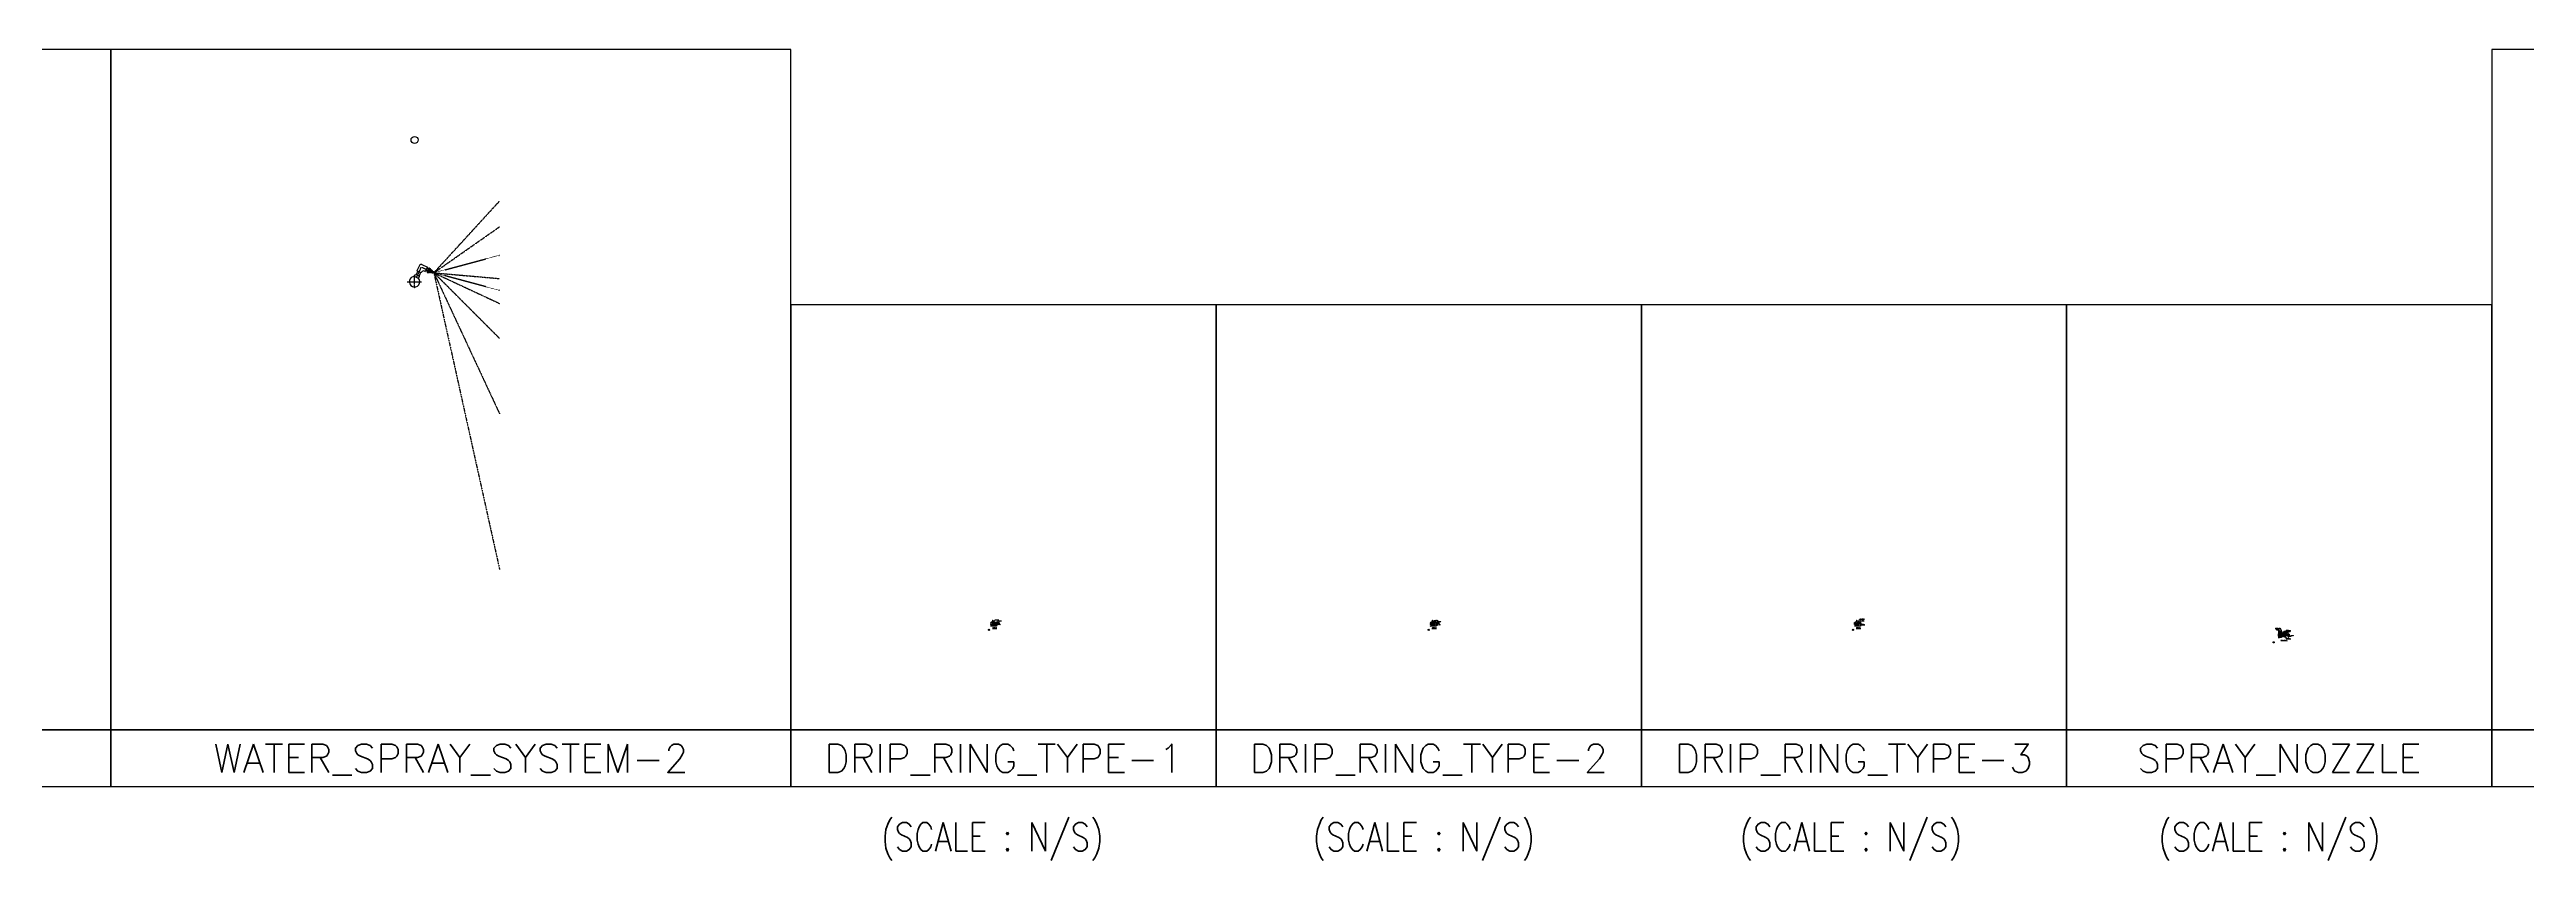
# Model space of a CAD drawing. Header units: millimetres. Extents: x -2091 to 296200, y -2515 to 5200.
# Drawn here: x 53368 to 70845, y -521 to 5200 of the extents above; entities that cross this region are included whole.
import ezdxf
from ezdxf.enums import TextEntityAlignment as Align

# ---------------------------------------------------------------- set-up
doc = ezdxf.new("R2010")
doc.units = ezdxf.units.MM
for name, pattern in [('CENTER2', [1.125, 0.75, -0.125, 0.125, -0.125]), ('CONTINU', [0]), ('HIDDEN', [0.375, 0.25, -0.125]), ('PHANTOM', [2.5, 1.25, -0.25, 0.25, -0.25, 0.25, -0.25]), ('PHANTOM2', [1.25, 0.625, -0.125, 0.125, -0.125, 0.125, -0.125])]:
    doc.linetypes.add(name, pattern=pattern)
doc.layers.add('IMA', color=6, linetype='PHANTOM')
doc.layers.add('WP', color=6, linetype='Continuous')
doc.styles.add('Roamns', font='romans.shx', dxfattribs={"width": 0.9})
doc.styles.add('ROMANS', font='romans.shx')
doc.styles.add('SIMPLEX', font='SIMPLEX', dxfattribs={"height": 1.2})

# ---------------------------------------------------------------- blocks, each defined once
blk = doc.blocks.new('a')
blk.add_solid([(2, 0), (2, 0), (0, 0)])
blk = doc.blocks.new('A3')
at = {"layer": 'IMA'}
for centre, start, end in [((-1.5, 1), 321.4711, 38.5289), ((1.1, -1.1), 141.4711, 218.5289)]:
    blk.add_arc(centre, 1.67, start, end, dxfattribs=at)

msp = doc.modelspace()

# ---------------------------------------------------------------- hatches: boundary and pattern name
at = {"linetype": 'CONTINU', "ltscale": 0.5}
h = msp.add_hatch(dxfattribs=at)
h.set_pattern_fill('AR-CONC', color=256, scale=0.05)
h.set_pattern_definition([(50, (61581.1046, 5335.0945), (9.109233, -0.796954), [0.9525, -10.4775]), (355, (61581.105, 5335.095), (-1.762171, 9.552842), [0.762, -8.38203]), (100.45144, (61581.864, 5335.028), (7.347062, 8.755888), [0.8095, -8.904512]), (46.1842, (61581.105, 5337.635), (13.553952, -2.102116), [1.42875, -15.71625]), (96.63556, (61582.234, 5337.46), (11.870207, 12.371306), [1.21425, -13.35678]), (351.18415, (61581.105, 5337.635), (11.870207, 12.371306), [1.143, -12.572987]), (21, (61582.3746, 5336.9995), (7.58072, -5.11326), [0.9525, -10.4775]), (326, (61582.375, 5337), (3.090101, 9.209398), [0.762, -8.382]), (71.45144, (61583.006, 5336.5734), (10.670821, 4.096138), [0.8095, -8.904497]), (37.5, (61581.1046, 5335.0945), (0.1544302, 4.227752), [0, -8.2804, 0, -8.509, 0, -8.41375]), (7.5, (61581.1046, 5335.0945), (3.340983, 5.0090287), [0, -4.8514, 0, -8.0899, 0, -3.20675]), (327.5, (61578.2725, 5335.0945), (6.7795298, -0.2864372), [0, -3.175, 0, -9.906, 0, -13.1445]), (317.5, (61577.0025, 5335.0945), (7.406459, 1.2713246), [0, -4.1275, 0, -6.5786, 0, -9.3345])])
h.paths.add_polyline_path([(60050.56, 1132.55), (60050.56, 1157.84), (60028.98, 1157.84), (60010.04, 1157.84, 0.34949856), (60010.04, 1145.2, -0.34949856), (60010.04, 1132.55)])
h.paths.add_polyline_path([(60016.17, 1144.12), (60016.17, 1148.19), (60042.11, 1148.19), (60042.11, 1144.12)], flags=16)
h.paths.add_polyline_path([(60017.62, 1144.28), (60040.66, 1144.28), (60040.66, 1148.03), (60017.62, 1148.03)], flags=8)
h = msp.add_hatch(dxfattribs=at)
h.set_pattern_fill('AR-CONC', color=256, scale=0.05)
h.set_pattern_definition([(50, (64593.088, 5335.0945), (9.109233, -0.796954), [0.9525, -10.4775]), (355, (64593.088, 5335.095), (-1.762171, 9.552842), [0.762, -8.38203]), (100.45144, (64593.847, 5335.028), (7.347062, 8.755888), [0.8095, -8.904512]), (46.1842, (64593.088, 5337.635), (13.553952, -2.102116), [1.42875, -15.71625]), (96.63556, (64594.217, 5337.46), (11.870207, 12.371306), [1.21425, -13.35678]), (351.18415, (64593.088, 5337.635), (11.870207, 12.371306), [1.143, -12.572987]), (21, (64594.358, 5336.9995), (7.58072, -5.11326), [0.9525, -10.4775]), (326, (64594.358, 5337), (3.090101, 9.209398), [0.762, -8.382]), (71.45144, (64594.989, 5336.5734), (10.670821, 4.096138), [0.8095, -8.904497]), (37.5, (64593.0877, 5335.0945), (0.1544302, 4.227752), [0, -8.2804, 0, -8.509, 0, -8.41375]), (7.5, (64593.0877, 5335.0945), (3.340983, 5.0090287), [0, -4.8514, 0, -8.0899, 0, -3.20675]), (327.5, (64590.2556, 5335.0945), (6.7795298, -0.2864372), [0, -3.175, 0, -9.906, 0, -13.1445]), (317.5, (64588.9856, 5335.0945), (7.406459, 1.2713246), [0, -4.1275, 0, -6.5786, 0, -9.3345])])
h.paths.add_polyline_path([(63152.46, 1132.55), (63152.46, 1155.68), (63130.87, 1157.84), (63111.94, 1157.84, 0.34949856), (63111.94, 1145.2, -0.34949856), (63111.94, 1132.55)])
h.paths.add_polyline_path([(63144, 1144.12), (63118.07, 1144.12), (63118.07, 1148.19), (63144, 1148.19)], flags=16)
h.paths.add_polyline_path([(63119.52, 1144.28), (63142.55, 1144.28), (63142.55, 1148.03), (63119.52, 1148.03)], flags=8)
h = msp.add_hatch(dxfattribs=at)
h.set_pattern_fill('AR-CONC', color=256, scale=0.05)
h.set_pattern_definition([(50, (67676.308, 5335.0945), (9.109233, -0.796954), [0.9525, -10.4775]), (355, (67676.308, 5335.095), (-1.762171, 9.552842), [0.762, -8.38203]), (100.45144, (67677.067, 5335.028), (7.347062, 8.755888), [0.8095, -8.904512]), (46.1842, (67676.308, 5337.635), (13.553952, -2.102116), [1.42875, -15.71625]), (96.63556, (67677.438, 5337.46), (11.870207, 12.371306), [1.21425, -13.35678]), (351.18415, (67676.308, 5337.635), (11.870207, 12.371306), [1.143, -12.572987]), (21, (67677.578, 5336.9995), (7.58072, -5.11326), [0.9525, -10.4775]), (326, (67677.578, 5337), (3.090101, 9.209398), [0.762, -8.382]), (71.45144, (67678.21, 5336.5734), (10.670821, 4.096138), [0.8095, -8.904497]), (37.5, (67676.308, 5335.0945), (0.1544302, 4.227752), [0, -8.2804, 0, -8.509, 0, -8.41375]), (7.5, (67676.308, 5335.0945), (3.340983, 5.0090287), [0, -4.8514, 0, -8.0899, 0, -3.20675]), (327.5, (67673.476, 5335.0945), (6.7795298, -0.2864372), [0, -3.175, 0, -9.906, 0, -13.1445]), (317.5, (67672.206, 5335.0945), (7.406459, 1.2713246), [0, -4.1275, 0, -6.5786, 0, -9.3345])])
h.paths.add_polyline_path([(66145.77, 1132.55), (66145.77, 1157.84), (66124.18, 1157.84), (66105.25, 1157.84, 0.34949856), (66105.25, 1145.2, -0.34949856), (66105.25, 1132.55)])
h.paths.add_polyline_path([(66111.38, 1144.12), (66111.38, 1148.19), (66137.31, 1148.19), (66137.31, 1144.12)], flags=16)
h.paths.add_polyline_path([(66112.83, 1144.28), (66135.86, 1144.28), (66135.86, 1148.03), (66112.83, 1148.03)], flags=8)
h = msp.add_hatch(dxfattribs=at)
h.set_pattern_fill('AR-SAND', color=256, scale=0.03)
h.set_pattern_definition([(37.5, (67493.9642, 5335.0945), (-0.04800094, 1.4682397), [0, -1.15824, 0, -1.2954, 0, -1.23825]), (7.5, (67493.9642, 5335.0945), (1.34856985, 2.1504753), [0, -0.62484, 0, -1.04394, 0, -0.40005]), (327.5, (67493.027, 5335.0945), (2.3729771, 0.00431155), [0, -0.381, 0, -1.3716, 0, -1.7907]), (317.5, (67493.027, 5335.0945), (2.2906694, 0.668788), [0, -0.1905, 0, -0.89916, 0, -1.0287])])
h.paths.add_polyline_path([(66125.06, 1159.84), (66125.06, 1157.84), (66145.77, 1157.84), (66145.77, 1156.34), (66146.77, 1156.34), (66146.77, 1159.84)])

# ---------------------------------------------------------------- linework, layer by layer
at = {"color": 3, "linetype": 'PHANTOM2', "ltscale": 0.5}
for p, q in [((56079.89, 3625.07), (56544.02, 4131.57)), ((56079.89, 3625.07), (56544.02, 3950.05)), ((56079.89, 3625.07), (56544.02, 3749.43)), ((56079.89, 3625.07), (56544.02, 1531.52)), ((56079.89, 3625.07), (56544.02, 3584.46)), ((56079.89, 3625.07), (56544.02, 2629.74)), ((56079.89, 3625.07), (56544.02, 3160.94)), ((56079.89, 3625.07), (56544.02, 3408.64)), ((56544.02, 3500.7), (56079.89, 3625.06)), ((66146.77, 1156.34), (66145.77, 1156.34)), ((66146.77, 1156.34), (66145.77, 1154.34)), ((66145.77, 1156.34), (66146.77, 1154.34)), ((66146.77, 1154.34), (66145.77, 1154.34))]:
    msp.add_line(p, q, dxfattribs=at)
at = {"color": 2, "linetype": 'Continuous'}
for p, q in [((55979.07, 3677.69), (55960.81, 3638.55)), ((55994.89, 3683.45), (56034.04, 3665.2)), ((55943.88, 3599.02), (55951.5, 3615.36)), ((55972.23, 3585.81), (55943.88, 3599.02)), ((55951.5, 3615.36), (55979.85, 3602.14)), ((55966.57, 3635.86), (55956.02, 3613.25)), ((55991.63, 3624.18), (55960.81, 3638.55)), ((55972.23, 3585.81), (55979.85, 3602.14)), ((55985.87, 3626.86), (55975.33, 3604.25)), ((55993.84, 3628.92), (55991.63, 3624.18)), ((56014.93, 3636.59), (56019.67, 3634.39)), ((56034.04, 3665.2), (56019.67, 3634.39)), ((56044.22, 3655.96), (56033.29, 3632.52)), ((56033.39, 3627.72), (56039.12, 3625.04)), ((56037.03, 3635.53), (56042.77, 3632.86)), ((56053.8, 3651.5), (56042.87, 3628.05)), ((56043.83, 3630.12), (56046.09, 3629.07)), ((56044.32, 3651.16), (56050.06, 3648.48)), ((56055.09, 3648.37), (56046.09, 3629.07)), ((56047.96, 3658.97), (56053.7, 3656.3)), ((56052.83, 3649.43), (56055.09, 3648.37)), ((69132.02, 1082.62), (69128.33, 1081.63)), ((69132.72, 1080.03), (69129.02, 1079.04)), ((69135.72, 1084.44), (69130.46, 1083.03)), ((69130.46, 1083.03), (69130.67, 1082.26)), ((69131.36, 1079.67), (69131.57, 1078.89)), ((69132.21, 1079.06), (69131.57, 1078.89)), ((69132.02, 1082.62), (69132.72, 1080.03)), ((69136.6, 1083.85), (69132.86, 1082.85)), ((69132.86, 1082.85), (69133.56, 1080.25)), ((69134.71, 1080.56), (69133.56, 1080.25)), ((69134.66, 1077.65), (69134.83, 1077.01)), ((69134.71, 1080.56), (69135.02, 1079.4)), ((69134.83, 1077.01), (69135.6, 1077.22)), ((69135.02, 1079.4), (69137.61, 1080.1)), ((69135.24, 1078.57), (69137.83, 1079.27)), ((69135.24, 1078.57), (69136.89, 1072.43)), ((69135.88, 1073.6), (69139.76, 1074.64)), ((69136.31, 1071.08), (69135.88, 1073.6)), ((69138.48, 1071.66), (69136.31, 1071.08)), ((69136.31, 1071.08), (69136.38, 1070.83)), ((69138.55, 1071.41), (69136.38, 1070.83)), ((69136.38, 1070.83), (69136.97, 1070.42)), ((69136.6, 1083.85), (69137.61, 1080.1)), ((69136.97, 1070.42), (69137.22, 1070.48)), ((69137.11, 1072.02), (69137.22, 1070.48)), ((69137.3, 1070.46), (69137.5, 1069.71)), ((69137.56, 1083.38), (69138.97, 1078.12)), ((69137.83, 1079.27), (69139.48, 1073.12)), ((69138.18, 1072.77), (69139.48, 1073.12)), ((69138.19, 1077.92), (69138.97, 1078.12)), ((69138.23, 1072.58), (69139.59, 1072.94)), ((69138.3, 1072.34), (69139.49, 1072.65)), ((69139.18, 1074.48), (69139.59, 1072.94)), ((69139.49, 1072.65), (69139.43, 1072.9)), ((69139.49, 1072.65), (69140.16, 1071.27)), ((69140.65, 1072.24), (69139.76, 1074.64)), ((69140.1, 1071.21), (69140.3, 1070.46)), ((69140.41, 1071.34), (69140.16, 1071.27)), ((69140.71, 1071.99), (69140.41, 1071.34)), ((69140.65, 1072.24), (69140.71, 1071.99))]:
    msp.add_line(p, q, dxfattribs=at)
at = {"color": 1, "linetype": 'CENTER2'}
for p, q in [((55891.75, 3562.32), (55993.53, 3562.32)), ((55944.02, 3514.72), (55944.02, 3607.46)), ((55958.04, 3592.38), (55992.32, 3665.89)), ((55992.32, 3665.89), (56080.92, 3624.58)), ((69096.94, 1071.83), (69107.68, 1074.71)), ((69113.47, 1076.26), (69135.65, 1082.21)), ((69131.62, 1064.02), (69149.43, 1064.02)), ((69131.92, 1061.72), (69149.13, 1066.33)), ((69135.65, 1082.21), (69142.83, 1055.42)), ((69140.53, 1055.12), (69140.53, 1072.93))]:
    msp.add_line(p, q, dxfattribs=at)
at = {"color": 2, "linetype": 'Continuous', "ltscale": 0.5}
for p, q in [((56034.25, 3634.59), (56022.35, 3640.14)), ((56043.26, 3653.89), (56031.35, 3659.44))]:
    msp.add_line(p, q, dxfattribs=at)
at = {"ltscale": 0.5}
for p, q in [((56034.83, 3635.82), (56022.92, 3641.37)), ((56042.68, 3652.66), (56030.78, 3658.21))]:
    msp.add_line(p, q, dxfattribs=at)
at = {"color": 3, "linetype": 'PHANTOM2'}
for p, q in [((56046.09, 3629.07), (56045.13, 3627)), ((56045.13, 3627), (56046.28, 3626.46)), ((56057.21, 3649.91), (56046.28, 3626.46)), ((56046.86, 3627.71), (56050.09, 3626.2)), ((56050.09, 3626.2), (56064.82, 3644.43)), ((56056.06, 3650.44), (56055.09, 3648.37)), ((56056.06, 3650.44), (56057.21, 3649.91)), ((56056.63, 3648.66), (56065.42, 3644.56)), ((56057.42, 3626.86), (56059.52, 3637.87)), ((56062.08, 3626.12), (56057.9, 3626.26)), ((56058.32, 3626.45), (56068.6, 3639.37)), ((56062.49, 3626.31), (56070.9, 3636.87)), ((56063.64, 3633.13), (56065.71, 3644)), ((56068.95, 3634.43), (56067.64, 3623.53)), ((56070.73, 3622.87), (56068.13, 3622.96)), ((56068.54, 3623.15), (56076.89, 3633.64)), ((56069.37, 3639.4), (56071.67, 3636.9)), ((56071.8, 3636.5), (56070.49, 3625.6)), ((56071.14, 3623.06), (56078.33, 3632.09)), ((56077.53, 3631.1), (56076.68, 3624.04)), ((56078.8, 3623.44), (56077.18, 3623.47)), ((56077.65, 3623.77), (56079.36, 3627.43)), ((56077.66, 3633.67), (56079.09, 3632.12)), ((56079.23, 3631.72), (56078.48, 3625.56)), ((56079.27, 3623.73), (56080.7, 3626.8)), ((56080.7, 3626.8), (56079.36, 3627.43)), ((60028.98, 1157.84), (60010.04, 1157.84)), ((60028.98, 1159.84), (60013.6, 1159.84)), ((60022.98, 1173.82), (60022.98, 1159.84)), ((60024.48, 1173.82), (60024.48, 1159.84)), ((60028.98, 1159.84), (60028.98, 1158.34)), ((63130.87, 1157.84), (63111.94, 1157.84)), ((63130.87, 1159.84), (63115.5, 1159.84)), ((63124.87, 1173.82), (63124.87, 1159.84)), ((63126.37, 1173.82), (63126.37, 1159.84)), ((63130.87, 1159.84), (63130.87, 1158.34)), ((66125.06, 1157.84), (66105.25, 1157.84)), ((66125.06, 1159.84), (66108.81, 1159.84)), ((66118.18, 1173.82), (66118.18, 1159.84)), ((66119.68, 1173.82), (66119.68, 1159.84)), ((66125.06, 1159.84), (66125.06, 1157.84)), ((69096.94, 1104.59), (69082.31, 1104.59)), ((69101.42, 1105.22), (69082.91, 1105.22)), ((69096.3, 1104.59), (69096.3, 1049.63)), ((69096.94, 1105.22), (69096.94, 1050.08)), ((69097.57, 1104.03), (69097.57, 1101.41)), ((69100.75, 1104.59), (69098.13, 1104.59)), ((69122.92, 1078.79), (69123.46, 1079.14)), ((69123.57, 1078.51), (69122.92, 1078.79)), ((69123.95, 1079.68), (69123.4, 1079.53)), ((69123.4, 1079.53), (69123.6, 1078.37)), ((69124.15, 1078.51), (69123.6, 1078.37)), ((69124.6, 1079.4), (69123.95, 1079.68)), ((69123.95, 1079.68), (69124.15, 1078.51)), ((69124.6, 1078.89), (69124.05, 1079.12)), ((69125.12, 1080.38), (69124.6, 1080.24)), ((69124.6, 1080.24), (69124.6, 1078.24)), ((69125.62, 1078.52), (69124.6, 1078.24)), ((69125.12, 1080.38), (69125.62, 1078.52)), ((69125.97, 1080.02), (69125.12, 1080.38)), ((69126.17, 1078.77), (69125.47, 1079.07)), ((69126.38, 1081.11), (69125.79, 1080.96)), ((69125.79, 1080.96), (69126.25, 1078.29)), ((69126.24, 1081.64), (69126.33, 1081.97)), ((69127.22, 1077.99), (69126.24, 1081.64)), ((69127.08, 1078.52), (69126.25, 1078.29)), ((69127.95, 1082.4), (69126.33, 1081.97)), ((69128.23, 1081.35), (69126.61, 1080.91)), ((69128.8, 1079.24), (69127.17, 1078.8)), ((69127.46, 1077.75), (69127.22, 1077.99)), ((69129.08, 1078.18), (69127.46, 1077.75)), ((69128.19, 1082.16), (69127.95, 1082.4)), ((69129.17, 1078.51), (69128.19, 1082.16)), ((69129.08, 1078.18), (69129.17, 1078.51))]:
    msp.add_line(p, q, dxfattribs=at)
at = {"color": 6}
for p, q in [((60050.56, 1132.55), (60010.04, 1132.55)), ((60050.56, 1157.84), (60050.56, 1132.55)), ((63152.46, 1132.55), (63111.94, 1132.55)), ((63152.46, 1155.68), (63152.46, 1132.55)), ((66145.77, 1132.55), (66105.25, 1132.55)), ((66145.77, 1157.84), (66125.06, 1157.84)), ((66145.77, 1157.84), (66145.77, 1132.55))]:
    msp.add_line(p, q, dxfattribs=at)
at = {"color": 7}
for p, q in [((60020.91, 1117.21), (60052.81, 1117.21)), ((60066.61, 1173.52), (60038.49, 1173.52)), ((63122.8, 1117.21), (63154.7, 1117.21)), ((63166.52, 1170.36), (63138.4, 1170.36)), ((66116.11, 1117.21), (66148.01, 1117.21))]:
    msp.add_line(p, q, dxfattribs=at)
at = {"color": 2}
for p, q in [((60020.91, 1116.21), (60052.81, 1116.21)), ((60058.06, 1158.34), (60028.98, 1158.34)), ((60028.98, 1158.34), (60028.98, 1157.84)), ((60058.06, 1157.84), (60028.98, 1157.84)), ((60058.06, 1157.84), (60058.06, 1158.34)), ((60058.06, 1157.84), (60058.06, 1154.84)), ((60058.06, 1157.84), (60058.56, 1157.84)), ((60058.56, 1154.84), (60058.06, 1154.84)), ((60058.56, 1157.84), (60058.56, 1154.84)), ((63122.8, 1116.21), (63154.7, 1116.21)), ((63130.87, 1158.34), (63130.87, 1157.84)), ((63159.96, 1154.93), (63130.87, 1157.84)), ((63160.01, 1155.43), (63130.92, 1158.34)), ((63159.96, 1154.93), (63160.01, 1155.43)), ((63159.96, 1154.93), (63159.96, 1151.93)), ((63159.96, 1154.93), (63160.46, 1154.93)), ((63159.96, 1151.93), (63160.46, 1151.93)), ((63160.46, 1154.93), (63160.46, 1151.93)), ((66116.11, 1116.21), (66148.01, 1116.21)), ((66147.27, 1160.34), (66122.98, 1160.34)), ((66122.98, 1160.34), (66122.98, 1159.84)), ((66146.77, 1159.84), (66122.98, 1159.84)), ((66146.77, 1159.84), (66146.77, 1154.34)), ((66147.27, 1154.34), (66146.77, 1154.34)), ((66147.27, 1160.34), (66147.27, 1154.34))]:
    msp.add_line(p, q, dxfattribs=at)
at = {"color": 7, "linetype": 'ByBlock', "ltscale": 0.5}
msp.add_line((60030.31, 1160.46), (60038.49, 1173.52), dxfattribs=at)
for p, q in [((60058.06, 1144.59), (60050.56, 1144.59)), ((60084.49, 1167.38), (60057.75, 1167.38)), ((60058.06, 1154.34), (60058.06, 1143.59)), ((60059.56, 1157.84), (60067.59, 1157.84)), ((60059.56, 1154.84), (60067.59, 1154.84)), ((60066.59, 1162.25), (60066.59, 1147.07)), ((60066.59, 1147.07), (60076.07, 1147.07)), ((63150.73, 1162.32), (63141.37, 1163.76)), ((63141.37, 1162.32), (63141.37, 1163.76)), ((63150.73, 1162.32), (63141.37, 1162.32)), ((63159.96, 1142.94), (63152.46, 1142.94)), ((63185.21, 1163.24), (63158.48, 1163.24)), ((63161.46, 1154.93), (63172.81, 1154.93)), ((63161.46, 1151.93), (63172.81, 1151.93)), ((63171.81, 1159.34), (63171.81, 1144.16)), ((63171.81, 1144.16), (63181.29, 1144.16)), ((66174.84, 1180.06), (66138.21, 1180.06)), ((66171.47, 1167.61), (66144.74, 1167.61)), ((66154.22, 1142.1), (66176.08, 1142.1)), ((69136.45, 1082.42), (69137.54, 1082.71)), ((69140.53, 1073.38), (69140.53, 1074.72))]:
    msp.add_line(p, q)
at = {"color": 7, "linetype": 'CONTINU', "ltscale": 0.5}
for p, q in [((60054.1, 1160.55), (60057.75, 1167.38)), ((63132.24, 1160.46), (63138.4, 1170.36)), ((63155.76, 1158.18), (63158.48, 1163.24)), ((66131.22, 1161.25), (66138.21, 1180.06)), ((66142.03, 1162.55), (66144.74, 1167.61)), ((66147.63, 1152.25), (66154.22, 1142.1))]:
    msp.add_line(p, q, dxfattribs=at)
at = {"linetype": 'CONTINU', "ltscale": 0.5}
for p, q in [((63159.96, 1150.93), (63159.96, 1141.94)), ((69142.88, 1071.62), (69149.23, 1072.5))]:
    msp.add_line(p, q, dxfattribs=at)
at = {"color": 7, "linetype": 'Continuous'}
for p, q in [((69071.72, 1115.32), (69109.4, 1115.32)), ((69096.94, 1071.83), (69102.7, 1052.74)), ((69123.6, 1082.54), (69109.4, 1115.32)), ((69121.87, 1069.26), (69132.21, 1069.26)), ((69123.28, 1077.59), (69125.44, 1070.44)), ((69126.65, 1069.26), (69126.65, 1066.26)), ((69126.65, 1066.26), (69129.65, 1069.26)), ((69126.99, 1065.3), (69128.45, 1060.44)), ((69132.07, 1082.45), (69128.38, 1081.46)), ((69132.67, 1080.2), (69128.98, 1079.21)), ((69135.41, 1083.1), (69132.6, 1093.62)), ((69140.53, 1089.66), (69140.53, 1094.66)), ((69140.53, 1080.35), (69140.53, 1087.27)), ((69140.53, 1076.1), (69140.53, 1078.31)), ((69155.83, 1084.33), (69155.83, 1091.33)), ((69155.83, 1089.33), (69158.83, 1090.33)), ((69155.83, 1084.33), (69167.31, 1084.33)), ((69157.77, 1071.77), (69175.44, 1071.77)), ((69171.11, 1062.18), (69160.54, 1062.18)), ((69162.4, 1084.33), (69162.4, 1081.33)), ((69162.4, 1081.33), (69165.4, 1084.33)), ((69173.61, 1064.68), (69171.11, 1062.18)), ((69173.61, 1059.68), (69171.11, 1062.18)), ((69151.69, 1041.92), (69182.97, 1041.92))]:
    msp.add_line(p, q, dxfattribs=at)
at = {"color": 4, "linetype": 'HIDDEN'}
for p, q in [((69107.5, 1077.44), (69100.42, 1076.82)), ((69122.92, 1078.79), (69100.52, 1084.79)), ((69122.92, 1078.79), (69100.83, 1094.25)), ((69122.92, 1078.79), (69101.11, 1102.59)), ((69108.81, 1072.21), (69102.45, 1069.25)), ((69122.92, 1078.79), (69106.95, 1062.83)), ((69122.92, 1078.79), (69112.41, 1077.87)), ((69122.92, 1078.79), (69113.24, 1074.28)), ((69122.92, 1078.79), (69114.82, 1061.44)), ((69122.92, 1078.79), (69119.37, 1062.81)), ((69136.46, 1073.76), (69136.88, 1072.21)), ((69136.52, 1073.77), (69136.89, 1072.43)), ((69136.88, 1072.21), (69138.23, 1072.58)), ((69136.89, 1072.43), (69138.18, 1072.77)), ((69137.11, 1072.02), (69137.04, 1072.26)), ((69137.11, 1072.02), (69138.3, 1072.34))]:
    msp.add_line(p, q, dxfattribs=at)
at = {"color": 7, "linetype": 'Continuous', "ltscale": 0.5}
for p, q in [((69104.89, 1054.13), (69128.23, 1061.17)), ((69134.62, 1074.92), (69132.21, 1069.26)), ((69138.51, 1086.17), (69150.3, 1099.66)), ((69140.05, 1078.88), (69152.23, 1093.46)), ((69141.27, 1075.74), (69155.83, 1084.33)), ((69142.48, 1074.6), (69149.55, 1078.45)), ((69144.9, 1055.36), (69151.69, 1041.92)), ((69149.23, 1072.5), (69160.54, 1062.18)), ((69149.55, 1078.45), (69157.77, 1071.77)), ((69150.3, 1099.66), (69182.08, 1099.66)), ((69152.23, 1093.46), (69178.61, 1093.46))]:
    msp.add_line(p, q, dxfattribs=at)
at = {"color": 7, "linetype": 'Continuous', "lineweight": 18}
msp.add_line((69112.59, 1028.56), (69158.89, 1028.56), dxfattribs=at)
at = {"color": 2, "linetype": 'Continuous', "lineweight": 18}
msp.add_line((69112.59, 1027.86), (69158.89, 1027.86), dxfattribs=at)
at = {"color": 2, "linetype": 'Continuous'}
for points in [[(56037.03, 3635.53, 0.17681816), (56036.27, 3635.6, 0.10380692), (56035.14, 3635.02, 0.06410735), (56034.19, 3634.03, 0.05027594), (56033.29, 3632.52, 0.05027594), (56032.71, 3630.86, 0.06410735), (56032.56, 3629.49, 0.10380692), (56032.85, 3628.26, 0.17681816), (56033.39, 3627.72, 0.17681816)], [(56044.32, 3651.16, 0.26471389), (56043.62, 3651.1, 0.07378282), (56041.89, 3649.5, 0.03491259), (56040.42, 3647.38, 0.02537837), (56038.76, 3644.24, 0.02537837), (56037.42, 3640.95, 0.03491259), (56036.74, 3638.45, 0.07378282), (56036.63, 3636.1, 0.26471389), (56037.03, 3635.53, 0.26471389)], [(56042.77, 3632.86, -0.17681816), (56043.31, 3632.32, -0.10380692), (56043.59, 3631.08, -0.06410735), (56043.45, 3629.71, -0.05027594), (56042.87, 3628.05, -0.05027594), (56041.97, 3626.55, -0.06410735), (56041.02, 3625.55, -0.10380692), (56039.88, 3624.98, -0.17681816), (56039.12, 3625.04, -0.17681816)], [(56050.06, 3648.48, -0.26471389), (56050.46, 3647.91, -0.07378282), (56050.35, 3645.56, -0.03491259), (56049.67, 3643.07, -0.02537837), (56048.33, 3639.77, -0.02537837), (56046.67, 3636.63, -0.03491259), (56045.19, 3634.51, -0.07378282), (56043.46, 3632.91, -0.26471389), (56042.77, 3632.86, -0.26471389)], [(56047.96, 3658.97, 0.17681816), (56047.21, 3659.04, 0.10380692), (56046.07, 3658.46, 0.06410735), (56045.12, 3657.47, 0.05027594), (56044.22, 3655.96, 0.05027594), (56043.64, 3654.31, 0.06410735), (56043.5, 3652.94, 0.10380692), (56043.78, 3651.7, 0.17681816), (56044.32, 3651.16, 0.17681816)], [(56053.7, 3656.3, -0.17681816), (56054.24, 3655.76, -0.10380692), (56054.52, 3654.52, -0.06410735), (56054.38, 3653.15, -0.05027594), (56053.8, 3651.5, -0.05027594), (56052.9, 3649.99, -0.06410735), (56051.95, 3649, -0.10380692), (56050.81, 3648.42, -0.17681816), (56050.06, 3648.48, -0.17681816)]]:
    msp.add_lwpolyline(points, format="xyb", dxfattribs=at)
at = {"color": 2}
for points in [[(60042.11, 1148.19), (60016.17, 1148.19), (60016.17, 1144.12), (60042.11, 1144.12)], [(63144, 1148.19), (63118.07, 1148.19), (63118.07, 1144.12), (63144, 1144.12)], [(66137.31, 1148.19), (66111.38, 1148.19), (66111.38, 1144.12), (66137.31, 1144.12)]]:
    msp.add_lwpolyline(points, close=True, dxfattribs=at)
at = {"color": 7, "linetype": 'Continuous'}
msp.add_lwpolyline([(69166.5, 1054.18), (69169.5, 1054.18), (69166.5, 1051.18), (69166.5, 1062.18), (69169.5, 1059.18)], dxfattribs=at)
for centre in [(69132.21, 1069.26), (69155.83, 1084.33), (69160.54, 1062.18)]:
    msp.add_circle(centre, 1.25, dxfattribs=at)
at = {"color": 2, "linetype": 'Continuous'}
msp.add_circle((69140.53, 1064.02), 6.44, dxfattribs=at)
for centre, radius, start, end in [((55989.86, 3672.66), 11.9, 65, 155), ((56008.22, 3622.21), 15.87, 65, 155), ((69132.73, 1077.13), 2, 15, 105), ((69140.53, 1064.02), 7.2, 116.588735, 93.411265), ((69136.11, 1082.99), 1.5, 15, 105), ((69140.52, 1064.03), 7.25, 92.870558, 117.129442)]:
    msp.add_arc(centre, radius, start, end, dxfattribs=at)
at = {"color": 2, "linetype": 'Continuous', "ltscale": 0.5}
msp.add_arc((55944.02, 3562.32), 36.71, 90.215458, 39.784542, dxfattribs=at)
at = {"color": 3, "linetype": 'PHANTOM2'}
for centre, radius, start, end in [((56057.92, 3626.77), 0.507, 169.202782, 321.488188), ((56062.09, 3626.62), 0.507, 268.01714, 321.488188), ((56065.21, 3644.1), 0.507, 348.381041, 139.448496), ((56068.14, 3623.47), 0.507, 173.135576, 321.488188), ((56069, 3639.06), 0.507, 42.562494, 141.488188), ((56070.74, 3623.38), 0.507, 268.018015, 321.488188), ((56071.29, 3636.56), 0.507, 353.135576, 141.488188), ((56077.19, 3623.98), 0.507, 173.135576, 335), ((56077.28, 3633.33), 0.507, 42.836393, 141.488188), ((56078.72, 3631.78), 0.507, 353.135576, 141.488188), ((56078.81, 3623.94), 0.507, 268.648461, 335), ((69096.9, 1101.41), 0.672, 273.583322, 0), ((69098.13, 1104.03), 0.56, 90, 180), ((69100.75, 1105.26), 0.672, 270, 356.416678), ((69127.24, 1081.65), 0.965, 160.591014, 229.408986), ((69130.39, 1080.77), 3.78, 177.801404, 194.599806), ((69130.37, 1080.82), 3.78, 195.400194, 212.198596), ((69128.09, 1078.48), 0.965, 160.591014, 229.408986), ((69127.32, 1081.67), 0.965, 340.591013, 49.408986), ((69125.03, 1079.33), 3.78, 15.400194, 32.198596), ((69125.02, 1079.38), 3.78, 357.801404, 14.599806), ((69128.17, 1078.5), 0.965, 340.591014, 49.408986), ((69140.53, 1064.02), 7.2, 93.411265, 116.588735)]:
    msp.add_arc(centre, radius, start, end, dxfattribs=at)
at = {"color": 6}
for centre, start, end in [((60017.98, 1151.52), 141.471106, 218.528894), ((60002.1, 1138.88), 321.471106, 38.528894), ((63119.88, 1151.52), 141.471106, 218.528894), ((63104, 1138.88), 321.471106, 38.528894)]:
    msp.add_arc(centre, 10.15, start, end, dxfattribs=at)
at = {"color": 7, "linetype": 'Continuous'}
for centre, radius, start, end in [((60014.23, 1159.34), 0.803, 141.471106, 218.528894), ((60012.98, 1158.34), 0.803, 321.471106, 38.528894), ((60023.35, 1174.29), 0.606, 231.471106, 308.528894), ((60024.1, 1173.34), 0.606, 51.471106, 128.528894)]:
    msp.add_arc(centre, radius, start, end, dxfattribs=at)
at = {"color": 7, "linetype": 'CONTINU', "ltscale": 0.5}
for centre, radius, start, end in [((63116.13, 1159.34), 0.803, 141.471106, 218.528894), ((63114.87, 1158.34), 0.803, 321.471106, 38.528894), ((63125.24, 1174.29), 0.606, 231.471106, 308.528894), ((63125.99, 1173.34), 0.606, 51.471106, 128.528894)]:
    msp.add_arc(centre, radius, start, end, dxfattribs=at)
at = {"color": 7, "linetype": 'Continuous', "ltscale": 0.5}
for centre, radius, start, end in [((69120.99, 1078.28), 12.78, 124.538664, 265.461336), ((69140.53, 1064.02), 29.63, 90, 105)]:
    msp.add_arc(centre, radius, start, end, dxfattribs=at)
for points in [[(69082.91, 1105.22), (69082.3, 1104.37), (69082.79, 1103.85), (69082.5, 1103)], [(69096.94, 1050.08), (69096.02, 1049.62), (69095.2, 1050.25), (69094.22, 1049.86)]]:
    msp.add_spline(points, degree=3, dxfattribs=at)
at = {"color": 7, "linetype": 'ByBlock', "ltscale": 0.5}
msp.add_solid([(60030.66, 1160.24), (60029.95, 1160.68), (60028.98, 1158.34)], dxfattribs=at)
at = {"color": 7, "linetype": 'CONTINU', "ltscale": 0.5}
for points in [[(60054.46, 1160.35), (60053.73, 1160.74), (60052.92, 1158.34)], [(63132.6, 1160.24), (63131.89, 1160.68), (63130.92, 1158.34)], [(63156.13, 1157.98), (63155.4, 1158.38), (63154.58, 1155.97)], [(66131.61, 1161.1), (66130.83, 1161.39), (66130.35, 1158.9)], [(66142.39, 1162.35), (66141.66, 1162.74), (66140.85, 1160.34)], [(66147.28, 1152.02), (66147.98, 1152.47), (66146.27, 1154.34)]]:
    msp.add_solid(points, dxfattribs=at)
msp.add_solid([(60055.56, 1144.17), (60055.56, 1145), (60058.06, 1144.59)])
at = {"color": 7, "linetype": 'Continuous', "ltscale": 0.5}
for points in [[(69104.77, 1054.53), (69105.01, 1053.73), (69102.5, 1053.41)], [(69125.74, 1060.79), (69125.98, 1059.99), (69128.25, 1061.11)], [(69134.24, 1075.08), (69135.01, 1074.76), (69135.6, 1077.22)], [(69138.83, 1085.89), (69138.2, 1086.44), (69136.87, 1084.28)], [(69140.37, 1078.61), (69139.73, 1079.15), (69138.45, 1076.96)], [(69141.48, 1075.38), (69141.06, 1076.1), (69139.12, 1074.47)], [(69142.68, 1074.23), (69142.28, 1074.96), (69140.29, 1073.4)], [(69144.53, 1055.18), (69145.27, 1055.55), (69143.77, 1057.6)]]:
    msp.add_solid(points, dxfattribs=at)
at = {"color": 7, "linetype": 'Continuous'}
for points in [[(69123.98, 1082.7), (69123.22, 1082.37), (69124.6, 1080.24)], [(69155.83, 1089.33), (69158.83, 1090.33), (69155.83, 1091.33)]]:
    msp.add_solid(points, dxfattribs=at)
at = {"linetype": 'CONTINU', "ltscale": 0.5}
msp.add_solid([(69142.94, 1071.2), (69142.83, 1072.03), (69140.41, 1071.27)], dxfattribs=at)
at = {"layer": 'WP', "ltscale": 0.5}
for points in [[(49000, 400), (53800, 400), (53800, 5200), (49000, 5200)], [(53800, 400), (58600, 400), (58600, 5200), (53800, 5200)], [(70600, 400), (75400, 400), (75400, 5200), (70600, 5200)], [(58600, 400), (61600, 400), (61600, 3400), (58600, 3400)], [(61600, 400), (64600, 400), (64600, 3400), (61600, 3400)], [(64600, 400), (67600, 400), (67600, 3400), (64600, 3400)], [(67600, 400), (70600, 400), (70600, 3400), (67600, 3400)], [(49000, 0), (53800, 0), (53800, 400), (49000, 400)], [(53800, 0), (58600, 0), (58600, 400), (53800, 400)], [(58600, 0), (61600, 0), (61600, 400), (58600, 400)], [(61600, 0), (64600, 0), (64600, 400), (61600, 400)], [(64600, 0), (67600, 0), (67600, 400), (64600, 400)], [(67600, 0), (70600, 0), (70600, 400), (67600, 400)], [(70600, 0), (75400, 0), (75400, 400), (70600, 400)]]:
    msp.add_lwpolyline(points, close=True, dxfattribs=at)
for centre, radius in [((55944.02, 4562.32), 25), ((59997.84, 1106.21), 4.37), ((63099.73, 1106.21), 4.37), ((66093.04, 1106.21), 4.37), ((69061.72, 1017.86), 4.37)]:
    msp.add_circle(centre, radius, dxfattribs=at)

# ---------------------------------------------------------------- block references
at = {"ltscale": 0.5, "xscale": -1}
for p, rotation in [((60050.56, 1144.59), 180), ((60066.59, 1157.84), 270), ((60066.59, 1154.84), 90), ((63152.46, 1142.94), 180), ((63171.81, 1154.93), 270), ((63171.81, 1151.93), 90)]:
    msp.add_blockref('a', p, dxfattribs=dict(at, rotation=rotation))
msp.add_blockref('a', (63159.96, 1142.94), dxfattribs=at)
at = {"xscale": -6.090410572345831, "yscale": 6.090410572345831, "zscale": 6.090410572345831}
msp.add_blockref('A3', (66103.9, 1145.28), dxfattribs=at)
at = {"color": 3, "linetype": 'PHANTOM2', "xscale": -0.4816746045909781, "yscale": 0.4816746045909781, "zscale": 0.4816746045909781}
msp.add_blockref('A3', (66108.7, 1158.85), dxfattribs=at)
at = {"color": 3, "linetype": 'PHANTOM2', "xscale": -0.3636991991961622, "yscale": 0.3636991991961622, "zscale": 0.3636991991961622, "rotation": 89.99999999999105}
msp.add_blockref('A3', (66118.92, 1173.74), dxfattribs=at)
at = {"color": 7, "linetype": 'Continuous'}
for p, rotation in [((69113.74, 1088.81), 216.9999999999995), ((69119.98, 1065.53), 171.0000000000011), ((69132.86, 1092.65), 14.00000000000268), ((69140.53, 1093.66), 181.9999999999971)]:
    msp.add_blockref('a', p, dxfattribs=dict(at, rotation=rotation))

# ---------------------------------------------------------------- texts
at = {"color": 2, "style": 'ROMANS'}
for p in [(60036.86, 1117.21), (63138.75, 1117.21), (66132.06, 1117.21)]:
    msp.add_text('DRIP RING', height=4, dxfattribs=at).set_placement(p, align=Align.BOTTOM_CENTER)
at = {"style": 'ROMANS'}
for s, p in [('SEAL WELDING', (60065.54, 1174.25)), ('t3 DRIP RING', (60083.83, 1167.93)), ('SEAL WELDING', (63165.45, 1171.08)), ('t3 DRIP RING', (63184.56, 1163.8)), ('t3 DRIP RING', (66170.82, 1168.17))]:
    msp.add_text(s, height=2.5, dxfattribs=at).set_placement(p, align=Align.RIGHT)
for s, height, style, width, p in [('(MIN.)', 2.5, 'ROMANS', 0.7, (60051.04, 1140.28)), ('1', 2.45, 'Roamns', 0.9, (63138.35, 1162)), ('10', 2.446, 'Roamns', 0.9, (63143.37, 1158.84)), ('(MIN.)', 2.5, 'ROMANS', 0.7, (63152.94, 1138.83)), ('(SCALE : N/S)', 200, 'ROMANS', 0.8, (59235.96, -453.88)), ('(SCALE : N/S)', 200, 'ROMANS', 0.8, (62280.07, -453.88)), ('(SCALE : N/S)', 200, 'ROMANS', 0.8, (65293.89, -453.88)), ('(SCALE : N/S)', 200, 'ROMANS', 0.8, (68247.13, -453.88))]:
    msp.add_text(s, height=height, dxfattribs=dict(style=style, width=width)).set_placement(p)
at = {"linetype": 'CONTINU', "style": 'ROMANS'}
for s, p in [('75', (60051.93, 1145.34)), ('(MIN.)', (60065.93, 1143.28)), ('25', (60069.03, 1148.15)), ('75', (63153.83, 1143.69)), ('(MIN.)', (63171.14, 1140.55)), ('25', (63174.24, 1144.93))]:
    msp.add_text(s, height=2.5, dxfattribs=at).set_placement(p)
at = {"style": 'ROMANS'}
for s, p in [('ELASTOMER SHIELD', (66138.03, 1176.4)), ('POLYURETHANE', (66145.89, 1181.09)), ('STYROFOAM', (66154.46, 1143.1))]:
    msp.add_text(s, height=2.5, dxfattribs=at).set_placement(p)
at = {"color": 7, "linetype": 'Continuous', "style": 'ROMANS', "width": 0.9}
for s, p in [('1/2" SPRAY NOZZLE', (69090.77, 1117.34)), ('SOCKOLET', (69166.52, 1073.78))]:
    msp.add_text(s, height=2.5, dxfattribs=at).set_placement(p, align=Align.MIDDLE_CENTER)
at = {"color": 7, "linetype": 'Continuous', "style": 'ROMANS'}
for s, p in [('(BY F/F VENDOR)', (69090.5, 1113.01)), ('FIREWATER PIPE', (69167.75, 1043.94))]:
    msp.add_text(s, height=2.5, dxfattribs=at).set_placement(p, align=Align.MIDDLE_CENTER)
at = {"color": 7, "linetype": 'Continuous'}
for s, rotation, style, width, p in [('TANK SHELL', 90, 'ROMANS', 0.85, (69095.3, 1062.73)), ('FROM INSULATION OR SHELL', 16.787848, 'SIMPLEX', 0.5, (69104.23, 1050.04)), ('APPROX.600', 16.787848, 'SIMPLEX', 0.8, (69106.24, 1055.58)), ('25°', 7.5, 'SIMPLEX', 0.9, (69134.19, 1094.09))]:
    msp.add_text(s, height=2.5, rotation=rotation, dxfattribs=dict(at, style=style, width=width)).set_placement(p)
at = {"color": 7, "linetype": 'Continuous', "style": 'ROMANS'}
for s, p in [('3', (69123.04, 1066.03)), ('90%%D ELBOW (L.R)', (69150.25, 1100.45)), ('1/2"(SCH.80)', (69151.87, 1094.47)), ('4', (69158.57, 1080.73))]:
    msp.add_text(s, height=2.5, dxfattribs=at).set_placement(p)
for s, height, p in [('4', 2.5, (69165.3, 1059.71)), ('4', 2.5, (69165.3, 1052.78)), ('45%%D', 2, (69171.07, 1057.06))]:
    msp.add_text(s, height=height, dxfattribs=at).set_placement(p, align=Align.MIDDLE_RIGHT)
at = {"color": 7, "linetype": 'Continuous', "style": 'ROMANS', "width": 0.7}
for s, p in [('FULL PENETRATION', (69174.06, 1063.06)), ('WELDING', (69174.28, 1058.58))]:
    msp.add_text(s, height=2.5, dxfattribs=at).set_placement(p)
at = {"color": 2, "linetype": 'Continuous', "style": 'ROMANS'}
msp.add_text('SPRAY NOZZLE', height=4, dxfattribs=at).set_placement((69112.75, 1029.73))
at = {"char_height": 2.5, "attachment_point": 5, "style": 'ROMANS'}
for insert in [(60029.14, 1146.15), (63131.04, 1146.15), (66124.34, 1146.15)]:
    msp.add_mtext('FOUNDATION', dxfattribs=dict(at, insert=insert))
at = {"color": 7, "linetype": 'Continuous', "ltscale": 0.5, "insert": (69110.81, 1075.55), "char_height": 2.5, "attachment_point": 5, "rotation": 285, "style": 'SIMPLEX'}
msp.add_mtext('\\A1;120°', dxfattribs=at)
at = {"layer": 'WP', "color": 7, "linetype": 'CONTINU', "lineweight": 53, "ltscale": 0.5, "style": 'ROMANS'}
for s, p in [('WATER_SPRAY_SYSTEM-2', (56200, 200)), ('DRIP_RING_TYPE-1', (60100, 200)), ('DRIP_RING_TYPE-2', (63100, 200)), ('DRIP_RING_TYPE-3', (66100, 200)), ('SPRAY_NOZZLE', (69100, 200))]:
    msp.add_text(s, height=200, dxfattribs=at).set_placement(p, align=Align.MIDDLE_CENTER)

doc.saveas('drawing.dxf')
